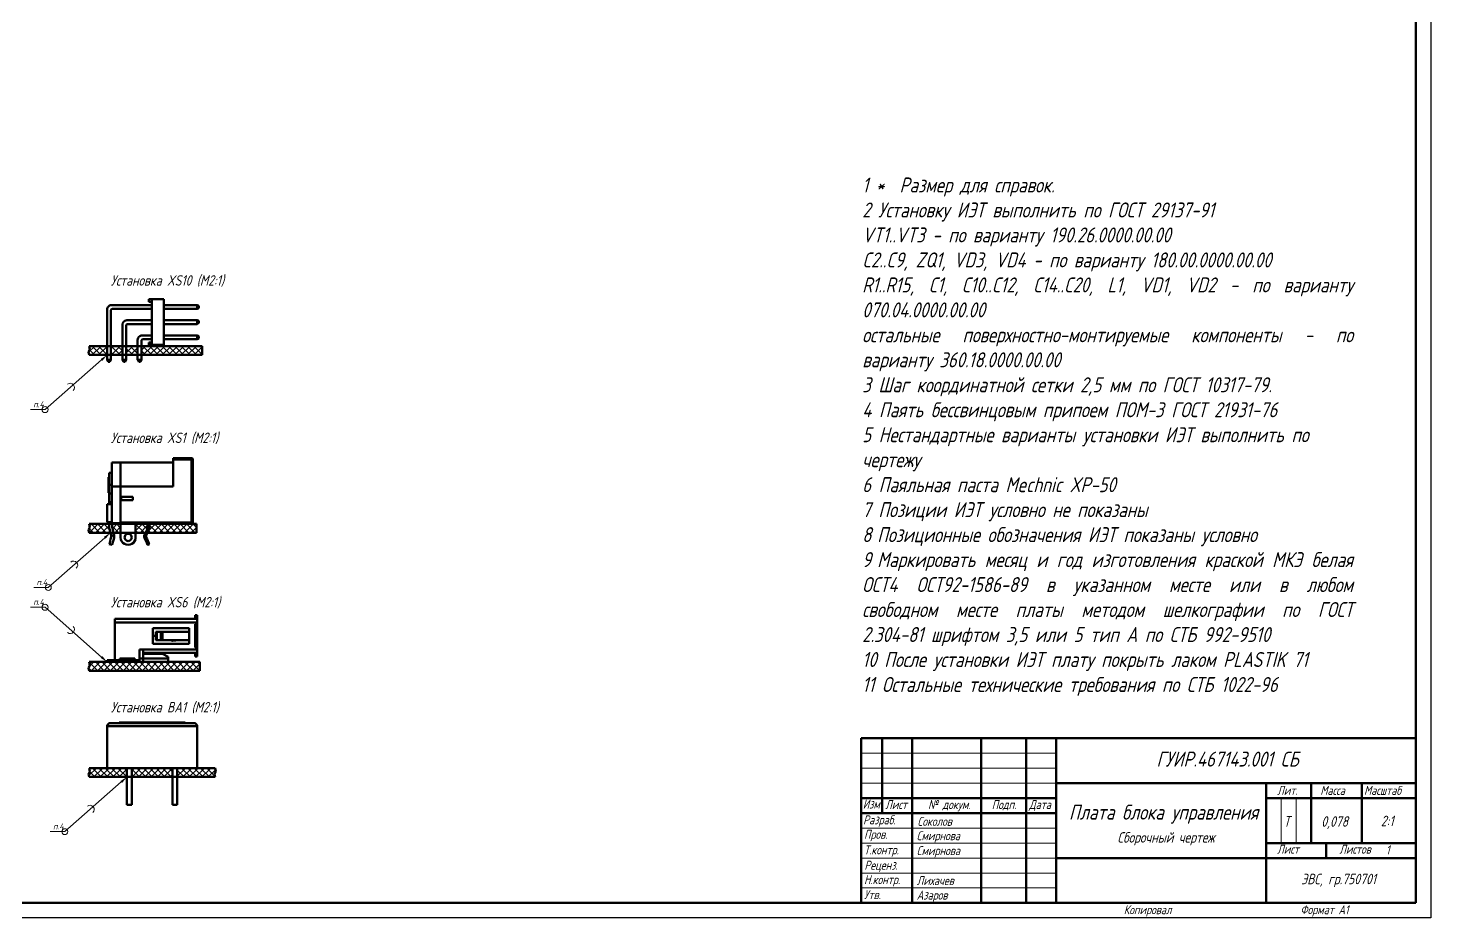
# Paper-space layout 'Layout1' of a CAD drawing. Extents: x -70 to 840, y -1 to 593.
# Drawn here: x 372.3 to 840.2, y -0.8 to 296.2 of the extents above; entities that cross this region are included whole.
import ezdxf

# ---------------------------------------------------------------- set-up
doc = ezdxf.new("R2010")
doc.units = 0
doc.header["$MEASUREMENT"] = 0
doc.layers.get('0').update_dxf_attribs({"linetype": 'CONTINUOUS', "lineweight": 15})
doc.layers.add('KONTUR', color=7, linetype='CONTINUOUS')
for name, color, linetype, lineweight in [('Основная', 7, 'CONTINUOUS', 50), ('текст', 7, 'CONTINUOUS', 30), ('тонкая', 7, 'CONTINUOUS', 20)]:
    doc.layers.add(name, color=color, linetype=linetype, lineweight=lineweight)
doc.styles.add('GOST type A0', font='', dxfattribs={"oblique": 15, "height": 3.5})
doc.styles.get('GOST type A0').set_extended_font_data('GOST type A')
pattern_1 = [(45, (-297.085, -97.4505), (-1.0606602, 1.0606602), []), (135, (-297.085, -97.4505), (-1.0606602, -1.0606602), [])]

psp = doc.layouts.get("Layout1")

# ---------------------------------------------------------------- hatches: boundary and pattern name
h = psp.add_hatch()
h.set_pattern_fill('ANSI37', color=256, scale=12)
h.set_pattern_definition([(45, (-299.585, -71.3088), (-1.0606602, 1.0606602), []), (135, (-299.585, -71.3088), (-1.0606602, -1.0606602), [])])
h.paths.add_polyline_path([(392.668, 190.059), (392.868, 188.899), (392.468, 188.099), (392.668, 187.099), (398.668, 187.099), (398.668, 190.059)])
h.paths.add_polyline_path([(403.748, 187.099), (403.748, 190.059), (399.938, 190.059), (399.938, 187.099)])
h.paths.add_polyline_path([(408.828, 187.099), (408.828, 190.059), (405.018, 190.059), (405.018, 187.099)])
h.paths.add_polyline_path([(430.399, 187.099), (430.399, 190.059), (410.098, 190.059), (410.098, 187.099)])
h = psp.add_hatch()
h.set_pattern_fill('ANSI37', color=256, scale=12)
h.set_pattern_definition(pattern_1)
h.paths.add_polyline_path([(392.668, 130.709), (392.868, 129.549), (392.468, 128.749), (392.668, 127.749), (399.753, 127.749), (399.43, 128.957, -0.0919094), (399.368, 129.423), (399.368, 130.709)])
h = psp.add_hatch()
h.set_pattern_fill('ANSI37', color=256, scale=12)
h.set_pattern_definition(pattern_1)
h.paths.add_polyline_path([(403.168, 130.709), (400.368, 130.709), (400.368, 129.423), (400.372, 129.353), (400.38, 129.285), (400.396, 129.215), (400.788, 127.749), (403.168, 127.749)])
h.paths.add_polyline_path([(411.471, 127.749), (412.094, 129.085), (412.134, 129.193), (412.16, 129.307), (412.168, 129.423), (412.168, 130.709), (408.168, 130.709), (408.168, 127.749)])
h = psp.add_hatch()
h.set_pattern_fill('ANSI37', color=256, scale=12)
h.set_pattern_definition(pattern_1)
h.paths.add_polyline_path([(428.413, 127.749), (428.413, 130.709), (412.768, 130.709), (412.768, 129.423), (412.754, 129.221), (412.71, 129.021), (412.636, 128.831), (412.131, 127.749)])
h = psp.add_hatch()
h.set_pattern_fill('ANSI37', color=256, scale=12)
h.set_pattern_definition([(45, (-297.085, -114.4791), (-1.0606602, 1.0606602), []), (135, (-297.085, -114.4791), (-1.0606602, -1.0606602), [])])
h.paths.add_polyline_path([(392.668, 84.64), (392.868, 83.48), (392.468, 82.68), (392.668, 81.68), (429.568, 81.68), (429.568, 84.64)])
h = psp.add_hatch()
h.set_pattern_fill('ANSI37', color=256, scale=12)
h.set_pattern_definition([(45, (-193.1948, -106.2985), (-1.06066, 1.06066), []), (135, (-193.1948, -106.2985), (-1.06066, -1.06066), [])])
h.paths.add_polyline_path([(420.468, 46.25), (420.468, 49.21), (406.868, 49.21), (406.868, 46.25)])
h.paths.add_polyline_path([(422.068, 49.21), (422.068, 46.25), (434.668, 46.25), (434.468, 47.25), (434.868, 48.05), (434.668, 49.21)])
h.paths.add_polyline_path([(392.668, 49.21), (392.868, 48.05), (392.468, 47.25), (392.668, 46.25), (405.268, 46.25), (405.268, 49.21)])

# ---------------------------------------------------------------- linework, layer by layer
for p, q in [((377.944, 168.854), (396.791, 185.447)), ((377.944, 168.854), (373.104, 168.854)), ((379.029, 109.505), (397.876, 126.097)), ((379.029, 109.505), (374.189, 109.505)), ((377.944, 102.885), (373.104, 102.885)), ((377.944, 102.885), (396.791, 86.292)), ((715.206, 54.206), (650.206, 54.206)), ((715.206, 49.206), (650.206, 49.206)), ((384.544, 28.006), (403.391, 44.598)), ((715.206, 44.206), (650.206, 44.206)), ((384.544, 28.006), (379.704, 28.006)), ((785.206, 4.206), (785.206, 4.206)), ((785.206, 4.206), (785.206, 4.206))]:
    psp.add_line(p, q)
at = {"lineweight": 50}
for p, q in [((715.206, 39.206), (650.206, 39.206)), ((715.206, 34.206), (650.206, 34.206))]:
    psp.add_line(p, q, dxfattribs=at)
for centre in [(377.944, 168.854), (379.029, 109.505), (377.944, 102.885), (384.544, 28.006)]:
    psp.add_circle(centre, 1)
for centre, start, end in [((386.379, 176.28), 311.36007, 131.36007), ((387.464, 116.931), 311.36007, 131.36007), ((386.379, 95.459), 228.63993, 48.63993), ((392.979, 35.432), 311.36007, 131.36007)]:
    psp.add_arc(centre, 1.371, start, end)
for points in [[(397.066, 185.134), (396.516, 185.76), (398.668, 187.099)], [(398.151, 125.784), (397.601, 126.41), (399.753, 127.749)], [(397.066, 86.605), (396.516, 85.98), (398.668, 84.64)], [(403.666, 44.286), (403.116, 44.911), (405.268, 46.25)]]:
    psp.add_solid(points)
at = {"layer": 'KONTUR'}
for p, q in [((840.206, 593.206), (840.206, -0.794)), ((840.206, -0.794), (-0.794, -0.794))]:
    psp.add_line(p, q, dxfattribs=at)
at = {"layer": 'Основная'}
for p, q in [((835.206, 4.206), (835.206, 588.206)), ((398.668, 202.25), (398.719, 202.644)), ((398.668, 190.059), (398.668, 202.25)), ((398.719, 202.644), (398.872, 203.012)), ((398.872, 203.012), (399.114, 203.327)), ((399.114, 203.327), (399.43, 203.57)), ((399.43, 203.57), (399.797, 203.722)), ((399.797, 203.722), (400.192, 203.774)), ((399.938, 201.996), (399.955, 202.127)), ((399.938, 201.996), (399.938, 190.059)), ((399.955, 202.127), (400.006, 202.25)), ((400.006, 202.25), (400.086, 202.355)), ((400.086, 202.355), (400.192, 202.436)), ((400.192, 203.774), (413.527, 203.774)), ((400.192, 202.436), (400.314, 202.487)), ((400.314, 202.487), (400.446, 202.504)), ((413.527, 202.504), (400.446, 202.504)), ((413.527, 205.679), (412.511, 205.679)), ((412.511, 204.815), (412.511, 205.679)), ((412.511, 204.815), (413.527, 204.815)), ((417.591, 205.679), (413.527, 205.679)), ((413.527, 190.439), (413.527, 205.679)), ((417.591, 205.679), (417.591, 190.439)), ((417.591, 203.774), (428.665, 203.774)), ((428.665, 202.504), (417.591, 202.504)), ((429.275, 203.422), (428.665, 203.774)), ((428.665, 203.774), (428.665, 202.504)), ((428.665, 202.504), (429.275, 202.856)), ((429.275, 202.856), (429.275, 203.422)), ((403.748, 197.17), (403.799, 197.564)), ((403.748, 190.059), (403.748, 197.17)), ((403.799, 197.564), (403.952, 197.932)), ((403.952, 197.932), (404.194, 198.247)), ((404.194, 198.247), (404.51, 198.49)), ((404.51, 198.49), (404.877, 198.642)), ((404.877, 198.642), (405.272, 198.694)), ((405.018, 196.916), (405.035, 197.047)), ((405.018, 196.916), (405.018, 190.059)), ((405.035, 197.047), (405.086, 197.17)), ((405.086, 197.17), (405.166, 197.275)), ((405.166, 197.275), (405.272, 197.356)), ((405.272, 198.694), (413.527, 198.694)), ((405.272, 197.356), (405.394, 197.407)), ((405.394, 197.407), (405.526, 197.424)), ((413.527, 197.424), (405.526, 197.424)), ((417.591, 198.694), (428.665, 198.694)), ((428.665, 197.424), (417.591, 197.424)), ((429.275, 198.342), (428.665, 198.694)), ((428.665, 197.424), (428.665, 198.694)), ((428.665, 197.424), (429.275, 197.776)), ((429.275, 197.776), (429.275, 198.342)), ((408.828, 192.09), (408.879, 192.484)), ((408.828, 190.059), (408.828, 192.09)), ((408.879, 192.484), (409.032, 192.852)), ((409.032, 192.852), (409.274, 193.167)), ((409.274, 193.167), (409.59, 193.41)), ((409.59, 193.41), (409.957, 193.562)), ((409.957, 193.562), (410.352, 193.614)), ((410.098, 191.836), (410.115, 191.967)), ((410.115, 191.967), (410.166, 192.09)), ((410.166, 192.09), (410.246, 192.195)), ((410.246, 192.195), (410.352, 192.276)), ((410.352, 193.614), (413.527, 193.614)), ((410.352, 192.276), (410.474, 192.327)), ((410.474, 192.327), (410.606, 192.344)), ((413.527, 192.344), (410.606, 192.344)), ((417.591, 193.614), (428.665, 193.614)), ((428.665, 192.344), (417.591, 192.344)), ((429.275, 193.262), (428.665, 193.614)), ((428.665, 192.344), (428.665, 193.614)), ((428.665, 192.344), (429.275, 192.696)), ((429.275, 192.696), (429.275, 193.262)), ((392.468, 188.099), (392.868, 188.899)), ((392.668, 187.099), (392.468, 188.099)), ((392.668, 190.059), (430.399, 190.059)), ((392.868, 188.899), (392.668, 190.059)), ((398.668, 185.46), (398.668, 190.059)), ((399.938, 190.059), (399.938, 185.46)), ((403.748, 185.46), (403.748, 190.059)), ((405.018, 190.059), (405.018, 185.46)), ((408.828, 185.46), (408.828, 190.059)), ((410.098, 191.836), (410.098, 190.059)), ((410.098, 190.059), (410.098, 185.46)), ((412.511, 190.439), (412.511, 191.302)), ((413.527, 191.302), (412.511, 191.302)), ((412.511, 190.439), (413.527, 190.439)), ((413.527, 190.439), (413.527, 190.059)), ((417.591, 190.439), (413.527, 190.439)), ((417.591, 190.439), (417.591, 190.059)), ((430.399, 187.099), (430.399, 190.059)), ((392.668, 187.099), (430.399, 187.099)), ((398.682, 185.435), (398.668, 185.46)), ((398.682, 185.435), (399.019, 184.851)), ((399.923, 185.435), (398.682, 185.435)), ((399.019, 184.851), (399.586, 184.851)), ((399.586, 184.851), (399.923, 185.435)), ((399.938, 185.46), (399.923, 185.435)), ((403.762, 185.435), (403.748, 185.46)), ((403.762, 185.435), (404.099, 184.851)), ((405.003, 185.435), (403.762, 185.435)), ((404.099, 184.851), (404.666, 184.851)), ((404.666, 184.851), (405.003, 185.435)), ((405.018, 185.46), (405.003, 185.435)), ((408.842, 185.435), (408.828, 185.46)), ((408.842, 185.435), (409.179, 184.851)), ((410.083, 185.435), (408.842, 185.435)), ((409.179, 184.851), (409.746, 184.851)), ((409.746, 184.851), (410.083, 185.435)), ((410.098, 185.46), (410.083, 185.435)), ((400.268, 150.956), (400.268, 151.229)), ((403.168, 151.229), (400.268, 151.229)), ((400.268, 150.157), (400.268, 150.956)), ((400.268, 148.886), (400.268, 150.157)), ((403.168, 151.229), (403.168, 150.956)), ((403.168, 150.956), (403.168, 151.229)), ((420.668, 151.229), (403.168, 151.229)), ((403.168, 150.956), (403.168, 150.157)), ((403.168, 150.157), (403.168, 150.956)), ((403.168, 150.157), (403.168, 148.886)), ((403.168, 148.886), (403.168, 150.157)), ((420.668, 152.692), (420.668, 152.709)), ((420.668, 152.709), (426.768, 152.709)), ((420.668, 152.642), (420.668, 152.692)), ((420.668, 152.563), (420.668, 152.642)), ((420.668, 152.459), (420.668, 152.563)), ((420.668, 152.338), (420.668, 152.459)), ((420.668, 152.209), (420.668, 152.338)), ((420.668, 152.209), (420.668, 143.229)), ((426.768, 152.209), (420.668, 152.209)), ((426.768, 152.709), (426.768, 152.692)), ((426.897, 152.692), (426.768, 152.709)), ((426.768, 152.692), (426.768, 152.642)), ((426.768, 152.642), (426.768, 152.563)), ((426.768, 152.563), (426.768, 152.459)), ((426.768, 152.459), (426.768, 152.338)), ((426.768, 152.338), (426.768, 152.209)), ((426.897, 152.209), (426.768, 152.209)), ((426.768, 131.209), (426.768, 152.209)), ((427.018, 152.642), (426.897, 152.692)), ((427.018, 152.209), (426.897, 152.209)), ((427.121, 152.563), (427.018, 152.642)), ((427.121, 152.209), (427.018, 152.209)), ((427.201, 152.459), (427.121, 152.563)), ((427.201, 152.209), (427.121, 152.209)), ((427.25, 152.338), (427.201, 152.459)), ((427.25, 152.209), (427.201, 152.209)), ((427.268, 152.209), (427.25, 152.338)), ((427.268, 152.209), (427.25, 152.209)), ((427.268, 152.209), (427.268, 131.209)), ((399.068, 146.22), (399.068, 146.309)), ((399.068, 146.309), (399.368, 146.309)), ((399.068, 145.961), (399.068, 146.22)), ((399.068, 145.548), (399.068, 145.961)), ((399.068, 145.009), (399.068, 145.548)), ((399.368, 147.669), (399.368, 147.809)), ((400.268, 147.809), (399.368, 147.809)), ((399.368, 147.26), (399.368, 147.669)), ((399.368, 146.608), (399.368, 147.26)), ((399.368, 145.759), (399.368, 146.608)), ((399.368, 144.77), (399.368, 145.759)), ((400.268, 147.229), (400.268, 148.886)), ((400.268, 145.3), (400.268, 147.229)), ((400.268, 143.229), (400.268, 145.3)), ((403.168, 148.886), (403.168, 147.229)), ((403.168, 147.229), (403.168, 148.886)), ((403.168, 147.229), (403.168, 145.3)), ((403.168, 145.3), (403.168, 147.229)), ((403.168, 145.3), (403.168, 143.229)), ((403.168, 143.229), (403.168, 145.3)), ((399.068, 144.382), (399.068, 145.009)), ((399.068, 143.709), (399.068, 144.382)), ((399.068, 143.036), (399.068, 143.709)), ((399.068, 143.709), (399.368, 143.709)), ((399.068, 142.409), (399.068, 143.036)), ((399.068, 141.871), (399.068, 142.409)), ((399.068, 141.457), (399.068, 141.871)), ((399.068, 141.198), (399.068, 141.457)), ((399.068, 141.109), (399.068, 141.198)), ((399.068, 141.109), (399.368, 141.109)), ((399.368, 143.709), (399.368, 144.77)), ((399.368, 142.695), (399.368, 143.709)), ((400.268, 143.709), (399.368, 143.709)), ((399.368, 141.744), (399.368, 142.695)), ((399.368, 140.914), (399.368, 141.744)), ((399.368, 140.914), (399.368, 138.002)), ((400.268, 140.914), (399.368, 140.914)), ((400.268, 143.229), (400.268, 131.009)), ((403.168, 143.229), (400.268, 143.229)), ((420.668, 143.229), (403.168, 143.229)), ((403.168, 139.709), (403.168, 143.229)), ((398.668, 131.309), (398.668, 137.309)), ((398.668, 137.309), (400.268, 137.309)), ((399.368, 137.875), (399.368, 138.002)), ((400.268, 138.002), (399.368, 138.002)), ((399.368, 137.709), (399.368, 137.875)), ((399.368, 137.875), (399.368, 137.709)), ((399.368, 137.516), (399.368, 137.709)), ((399.368, 137.309), (399.368, 137.516)), ((403.168, 139.709), (403.168, 131.08)), ((407.268, 139.709), (403.168, 139.709)), ((403.168, 139.709), (403.168, 138.609)), ((407.268, 138.609), (403.168, 138.609)), ((403.168, 131.209), (403.168, 138.609)), ((403.368, 139.709), (403.368, 138.609)), ((407.268, 138.609), (407.268, 139.709)), ((398.668, 131.309), (400.268, 131.309)), ((399.368, 131.309), (399.368, 130.709)), ((399.368, 131.309), (399.368, 129.423)), ((399.368, 131.309), (399.368, 129.423)), ((403.168, 131.08), (403.168, 131.209)), ((403.168, 131.209), (426.768, 131.209)), ((403.168, 130.959), (403.168, 131.08)), ((426.897, 131.209), (426.768, 131.209)), ((426.768, 131.209), (426.768, 131.08)), ((426.768, 131.08), (426.768, 130.959)), ((427.018, 131.209), (426.897, 131.209)), ((427.121, 131.209), (427.018, 131.209)), ((427.201, 131.209), (427.121, 131.209)), ((427.25, 131.209), (427.201, 131.209)), ((427.25, 131.08), (427.201, 130.959)), ((427.268, 131.209), (427.25, 131.08)), ((427.268, 131.209), (427.25, 131.209)), ((392.468, 128.749), (392.868, 129.549)), ((392.668, 127.749), (392.468, 128.749)), ((392.668, 130.709), (428.413, 130.709)), ((392.868, 129.549), (392.668, 130.709)), ((392.668, 127.749), (428.413, 127.749)), ((399.368, 129.423), (399.374, 129.267)), ((399.368, 129.423), (399.374, 129.267)), ((399.374, 129.267), (399.396, 129.111)), ((399.374, 129.267), (399.396, 129.111)), ((399.396, 129.111), (399.43, 128.957)), ((399.396, 129.111), (399.43, 128.957)), ((399.413, 129.034), (399.976, 126.915)), ((399.43, 128.957), (399.976, 126.915)), ((399.753, 127.749), (399.976, 126.915)), ((400.02, 126.752), (399.976, 126.915)), ((399.976, 126.915), (401.045, 126.629)), ((400.047, 126.545), (400.02, 126.752)), ((400.02, 126.338), (400.047, 126.545)), ((403.168, 131.009), (400.268, 131.009)), ((400.368, 131.009), (400.368, 130.709)), ((400.368, 129.423), (400.368, 131.009)), ((400.368, 131.009), (400.368, 129.423)), ((400.372, 129.353), (400.368, 129.423)), ((400.368, 129.423), (400.372, 129.353)), ((400.38, 129.285), (400.372, 129.353)), ((400.372, 129.353), (400.38, 129.285)), ((400.396, 129.215), (400.38, 129.285)), ((400.38, 129.285), (400.396, 129.215)), ((400.986, 127.011), (400.396, 129.215)), ((400.396, 129.215), (400.986, 127.011)), ((400.986, 127.011), (400.788, 127.749)), ((401.015, 126.885), (400.986, 127.011)), ((401.047, 126.545), (400.986, 126.079)), ((401.034, 126.758), (401.015, 126.885)), ((401.045, 126.629), (401.034, 126.758)), ((401.045, 126.629), (401.047, 126.545)), ((403.168, 131.009), (403.168, 130.726)), ((403.168, 130.709), (403.168, 131.009)), ((403.168, 130.856), (403.168, 130.959)), ((403.168, 130.776), (403.168, 130.856)), ((403.168, 130.726), (403.168, 130.776)), ((403.168, 130.709), (403.168, 130.726)), ((403.168, 126.209), (403.168, 130.709)), ((404.468, 126.209), (404.508, 126.52)), ((404.508, 126.52), (404.628, 126.809)), ((404.628, 126.809), (404.819, 127.058)), ((404.819, 127.058), (405.068, 127.248)), ((405.068, 127.248), (405.357, 127.368)), ((405.357, 127.368), (405.668, 127.409)), ((405.668, 127.409), (405.978, 127.368)), ((405.978, 127.368), (406.268, 127.248)), ((406.268, 127.248), (406.516, 127.058)), ((406.516, 127.058), (406.707, 126.809)), ((406.707, 126.809), (406.827, 126.52)), ((406.827, 126.52), (406.868, 126.209)), ((408.168, 126.209), (408.168, 130.709)), ((411.054, 126.732), (411.045, 126.348)), ((411.045, 126.348), (411.14, 125.975)), ((411.167, 127.099), (411.054, 126.732)), ((411.47, 127.749), (411.167, 127.099)), ((412.094, 129.085), (411.168, 127.099)), ((411.168, 127.099), (412.094, 129.085)), ((411.639, 126.435), (411.647, 126.645)), ((411.685, 126.23), (411.639, 126.435)), ((411.647, 126.645), (411.71, 126.846)), ((411.71, 126.845), (412.636, 128.831)), ((411.71, 126.845), (412.636, 128.831)), ((411.71, 126.846), (412.132, 127.749)), ((412.134, 129.193), (412.094, 129.085)), ((412.094, 129.085), (412.134, 129.193)), ((412.16, 129.307), (412.134, 129.193)), ((412.134, 129.193), (412.16, 129.307)), ((412.168, 129.423), (412.16, 129.307)), ((412.16, 129.307), (412.168, 129.423)), ((412.168, 130.709), (412.168, 129.423)), ((412.168, 129.423), (412.168, 130.709)), ((412.636, 128.831), (412.71, 129.021)), ((412.636, 128.831), (412.71, 129.021)), ((412.71, 129.021), (412.754, 129.221)), ((412.71, 129.021), (412.754, 129.221)), ((412.754, 129.221), (412.768, 129.423)), ((412.754, 129.221), (412.756, 129.25)), ((412.768, 129.423), (412.768, 130.709)), ((412.768, 129.596), (412.768, 130.709)), ((426.768, 130.959), (426.768, 130.856)), ((426.768, 130.856), (426.768, 130.776)), ((426.768, 130.776), (426.768, 130.726)), ((426.768, 130.726), (426.768, 130.709)), ((426.768, 130.709), (426.897, 130.726)), ((427.018, 130.776), (426.897, 130.726)), ((427.121, 130.856), (427.018, 130.776)), ((427.201, 130.959), (427.121, 130.856)), ((428.413, 127.749), (428.413, 130.709)), ((399.385, 123.968), (399.414, 124.079)), ((399.385, 123.968), (400.35, 123.709)), ((399.414, 124.079), (399.501, 124.403)), ((399.501, 124.403), (399.639, 124.916)), ((399.639, 124.916), (399.816, 125.578)), ((399.816, 125.578), (400.02, 126.338)), ((400.38, 123.82), (400.35, 123.709)), ((400.467, 124.144), (400.38, 123.82)), ((400.604, 124.657), (400.467, 124.144)), ((400.782, 125.319), (400.604, 124.657)), ((400.986, 126.079), (400.782, 125.319)), ((403.253, 125.562), (403.168, 126.209)), ((403.502, 124.959), (403.253, 125.562)), ((403.9, 124.441), (403.502, 124.959)), ((404.418, 124.044), (403.9, 124.441)), ((405.02, 123.794), (404.418, 124.044)), ((404.508, 125.899), (404.468, 126.209)), ((404.628, 125.609), (404.508, 125.899)), ((404.819, 125.361), (404.628, 125.609)), ((405.068, 125.17), (404.819, 125.361)), ((405.668, 123.709), (405.02, 123.794)), ((405.357, 125.05), (405.068, 125.17)), ((405.668, 125.009), (405.357, 125.05)), ((405.978, 125.05), (405.668, 125.009)), ((406.315, 123.794), (405.668, 123.709)), ((406.268, 125.17), (405.978, 125.05)), ((406.516, 125.361), (406.268, 125.17)), ((406.918, 124.044), (406.315, 123.794)), ((406.707, 125.609), (406.516, 125.361)), ((406.827, 125.899), (406.707, 125.609)), ((406.868, 126.209), (406.827, 125.899)), ((407.435, 124.441), (406.918, 124.044)), ((407.833, 124.959), (407.435, 124.441)), ((408.082, 125.562), (407.833, 124.959)), ((408.168, 126.209), (408.082, 125.562)), ((411.14, 125.975), (411.685, 126.23)), ((411.167, 125.916), (411.14, 125.975)), ((411.435, 125.341), (411.167, 125.916)), ((411.683, 124.808), (411.435, 125.341)), ((411.896, 124.352), (411.683, 124.808)), ((411.685, 126.23), (411.71, 126.169)), ((411.71, 126.169), (411.978, 125.595)), ((412.059, 124.003), (411.896, 124.352)), ((411.978, 125.595), (412.227, 125.062)), ((412.161, 123.784), (412.059, 124.003)), ((412.196, 123.709), (412.161, 123.784)), ((412.196, 123.709), (412.739, 123.963)), ((412.227, 125.062), (412.44, 124.606)), ((412.44, 124.606), (412.602, 124.256)), ((412.602, 124.256), (412.705, 124.037)), ((412.705, 124.037), (412.739, 123.963)), ((428.668, 99.04), (401.268, 99.04)), ((401.268, 99.04), (401.268, 99)), ((401.268, 99), (401.268, 98.88)), ((401.268, 98.88), (401.268, 98.689)), ((401.268, 98.689), (401.268, 98.44)), ((401.268, 98.44), (401.268, 98.151)), ((428.068, 100.24), (428.068, 99.04)), ((428.068, 100.24), (428.668, 100.24)), ((428.668, 100.24), (428.668, 99.04)), ((428.668, 99.04), (428.668, 99)), ((428.668, 99), (428.668, 98.88)), ((428.668, 98.88), (428.668, 98.689)), ((428.668, 98.689), (428.668, 98.44)), ((428.668, 98.44), (428.668, 98.151)), ((401.268, 98.151), (401.268, 97.84)), ((401.268, 97.84), (401.268, 98.151)), ((401.268, 97.84), (401.268, 85.24)), ((428.668, 97.84), (401.268, 97.84)), ((413.868, 95.94), (413.868, 90.74)), ((413.868, 95.94), (426.068, 95.94)), ((414.94, 94.74), (414.94, 91.94)), ((414.94, 94.74), (415.268, 94.74)), ((415.268, 94.74), (415.268, 91.94)), ((415.268, 94.74), (416.574, 94.74)), ((416.767, 94.74), (416.574, 94.74)), ((416.574, 94.74), (416.574, 91.94)), ((416.972, 94.74), (416.767, 94.74)), ((417.178, 94.74), (416.972, 94.74)), ((417.178, 94.74), (417.178, 91.94)), ((417.178, 94.74), (426.068, 94.74)), ((426.068, 95.94), (426.068, 94.74)), ((426.068, 94.74), (426.068, 91.94)), ((428.068, 97.24), (428.068, 89.44)), ((428.068, 97.24), (428.668, 97.24)), ((428.668, 98.151), (428.668, 97.84)), ((428.668, 97.84), (428.668, 97.24)), ((428.668, 97.24), (428.668, 89.44)), ((428.668, 88.84), (428.668, 97.24)), ((413.868, 93.32), (414.94, 93.32)), ((413.868, 90.74), (426.068, 90.74)), ((414.94, 91.94), (415.268, 91.94)), ((415.268, 91.94), (416.574, 91.94)), ((416.767, 91.94), (416.574, 91.94)), ((416.574, 91.94), (416.767, 91.94)), ((416.972, 91.94), (416.767, 91.94)), ((417.178, 91.94), (416.972, 91.94)), ((416.972, 91.94), (417.178, 91.94)), ((417.178, 91.94), (426.068, 91.94)), ((419.645, 91.89), (419.503, 91.94)), ((420.529, 91.722), (419.645, 91.89)), ((421.422, 91.833), (420.529, 91.722)), ((421.653, 91.94), (421.422, 91.833)), ((426.068, 91.94), (426.068, 90.74)), ((428.068, 89.44), (428.668, 89.44)), ((428.668, 89.44), (428.668, 88.84)), ((392.668, 84.64), (429.568, 84.64)), ((392.868, 83.48), (392.668, 84.64)), ((398.668, 85.24), (401.268, 85.24)), ((398.668, 84.64), (398.668, 85.24)), ((401.268, 85.24), (401.268, 84.64)), ((409.468, 85.24), (401.268, 85.24)), ((402.868, 85.84), (402.868, 85.24)), ((402.868, 85.84), (407.868, 85.84)), ((407.868, 85.84), (402.868, 85.84)), ((407.868, 85.24), (407.868, 85.84)), ((409.468, 88.84), (410.668, 88.84)), ((409.468, 88.84), (409.468, 85.24)), ((410.668, 85.84), (409.468, 85.84)), ((409.468, 85.24), (409.468, 84.64)), ((410.668, 88.53), (410.668, 88.84)), ((410.668, 88.84), (410.668, 85.84)), ((410.668, 88.84), (428.668, 88.84)), ((410.668, 88.24), (410.668, 88.53)), ((410.668, 87.992), (410.668, 88.24)), ((410.668, 87.801), (410.668, 87.992)), ((410.668, 87.681), (410.668, 87.801)), ((410.668, 87.68), (410.668, 87.681)), ((410.668, 87.64), (428.668, 87.64)), ((410.668, 87.34), (417.068, 87.34)), ((410.668, 85.84), (410.668, 84.64)), ((419.068, 85.84), (410.668, 85.84)), ((417.068, 87.34), (419.068, 86.34)), ((419.068, 86.34), (419.068, 85.84)), ((419.068, 85.84), (419.068, 84.64)), ((424.128, 87.6), (424.099, 87.64)), ((424.183, 87.64), (424.128, 87.6)), ((428.068, 87.64), (428.068, 86.44)), ((428.068, 86.44), (428.668, 86.44)), ((428.668, 88.84), (428.668, 88.53)), ((428.668, 88.53), (428.668, 88.24)), ((428.668, 88.24), (428.668, 87.992)), ((428.668, 87.992), (428.668, 87.801)), ((428.668, 87.801), (428.668, 87.681)), ((428.668, 87.681), (428.668, 87.64)), ((428.668, 87.64), (428.668, 86.44)), ((429.568, 81.68), (429.568, 84.64)), ((392.468, 82.68), (392.868, 83.48)), ((392.668, 81.68), (392.468, 82.68)), ((392.668, 81.68), (429.568, 81.68)), ((398.668, 63.21), (398.702, 63.469)), ((398.668, 63.21), (398.668, 49.21)), ((399.179, 63.21), (398.668, 63.21)), ((398.702, 63.469), (398.802, 63.71)), ((398.802, 63.71), (398.96, 63.917)), ((398.96, 63.917), (399.168, 64.076)), ((399.168, 64.076), (399.409, 64.176)), ((400.677, 63.21), (399.179, 63.21)), ((399.409, 64.176), (399.668, 64.21)), ((399.668, 64.21), (400.145, 64.21)), ((400.145, 64.21), (401.543, 64.21)), ((403.061, 63.21), (400.677, 63.21)), ((401.543, 64.21), (403.768, 64.21)), ((402.668, 64.41), (402.668, 64.21)), ((402.668, 64.41), (403.266, 64.41)), ((406.168, 63.21), (403.061, 63.21)), ((403.266, 64.41), (404.995, 64.41)), ((403.768, 64.21), (406.668, 64.21)), ((404.995, 64.41), (407.668, 64.41)), ((409.785, 63.21), (406.168, 63.21)), ((406.668, 64.21), (409.425, 64.21)), ((407.668, 64.41), (407.872, 64.41)), ((407.668, 64.41), (407.668, 64.21)), ((407.872, 64.41), (408.471, 64.41)), ((407.907, 64.21), (408.471, 64.21)), ((408.471, 64.41), (409.425, 64.41)), ((408.471, 64.21), (409.425, 64.21)), ((409.425, 64.41), (410.668, 64.41)), ((409.425, 64.21), (410.668, 64.21)), ((413.668, 63.21), (409.785, 63.21)), ((410.668, 64.41), (412.115, 64.41)), ((410.668, 64.21), (412.115, 64.21)), ((410.668, 64.21), (412.115, 64.21)), ((412.115, 64.41), (413.668, 64.41)), ((412.115, 64.21), (413.668, 64.21)), ((413.668, 64.41), (415.22, 64.41)), ((413.668, 64.21), (415.22, 64.21)), ((417.55, 63.21), (413.668, 63.21)), ((415.22, 64.41), (416.668, 64.41)), ((415.22, 64.21), (416.668, 64.21)), ((415.22, 64.21), (416.668, 64.21)), ((416.668, 64.41), (417.91, 64.41)), ((416.668, 64.21), (417.91, 64.21)), ((421.168, 63.21), (417.55, 63.21)), ((417.91, 64.41), (418.864, 64.41)), ((417.91, 64.21), (420.668, 64.21)), ((417.91, 64.21), (418.864, 64.21)), ((418.864, 64.41), (419.463, 64.41)), ((418.864, 64.21), (419.428, 64.21)), ((419.463, 64.41), (419.668, 64.41)), ((419.668, 64.41), (419.668, 64.21)), ((419.668, 64.41), (422.34, 64.41)), ((420.668, 64.21), (423.567, 64.21)), ((424.274, 63.21), (421.168, 63.21)), ((422.34, 64.41), (424.069, 64.41)), ((423.567, 64.21), (425.792, 64.21)), ((424.069, 64.41), (424.668, 64.41)), ((426.658, 63.21), (424.274, 63.21)), ((424.668, 64.41), (424.668, 64.21)), ((425.792, 64.21), (427.19, 64.21)), ((428.156, 63.21), (426.658, 63.21)), ((427.926, 64.176), (427.19, 64.21)), ((428.168, 64.076), (427.926, 64.176)), ((428.668, 63.21), (428.156, 63.21)), ((428.375, 63.917), (428.168, 64.076)), ((428.534, 63.71), (428.375, 63.917)), ((428.633, 63.469), (428.534, 63.71)), ((428.668, 63.21), (428.633, 63.469)), ((428.668, 63.21), (428.668, 49.21)), ((650.206, 59.206), (650.206, 4.206)), ((835.206, 59.206), (650.206, 59.206)), ((657.206, 34.206), (657.206, 59.206)), ((667.206, 59.206), (667.206, 4.206)), ((690.206, 4.206), (690.206, 59.206)), ((705.206, 59.206), (705.206, 4.206)), ((715.206, 59.206), (715.206, 4.206)), ((392.468, 47.25), (392.868, 48.05)), ((392.668, 46.25), (392.468, 47.25)), ((392.668, 49.21), (434.668, 49.21)), ((392.868, 48.05), (392.668, 49.21)), ((405.268, 37.01), (405.268, 49.21)), ((406.868, 37.01), (406.868, 49.21)), ((420.468, 37.01), (420.468, 49.21)), ((422.068, 37.01), (422.068, 49.21)), ((434.468, 47.25), (434.868, 48.05)), ((434.668, 46.25), (434.468, 47.25)), ((434.868, 48.05), (434.668, 49.21)), ((392.668, 46.25), (434.668, 46.25)), ((715.206, 44.206), (835.206, 44.206)), ((785.206, 44.206), (785.206, 4.206)), ((800.206, 44.206), (800.206, 24.206)), ((817.206, 44.206), (817.206, 24.206)), ((785.206, 39.206), (835.206, 39.206)), ((405.295, 37.01), (405.268, 37.01)), ((405.375, 37.01), (405.295, 37.01)), ((405.502, 37.01), (405.375, 37.01)), ((405.668, 37.01), (405.502, 37.01)), ((405.86, 37.01), (405.668, 37.01)), ((406.068, 37.01), (405.86, 37.01)), ((406.275, 37.01), (406.068, 37.01)), ((406.468, 37.01), (406.275, 37.01)), ((406.633, 37.01), (406.468, 37.01)), ((406.76, 37.01), (406.633, 37.01)), ((406.84, 37.01), (406.76, 37.01)), ((406.868, 37.01), (406.84, 37.01)), ((420.495, 37.01), (420.468, 37.01)), ((420.575, 37.01), (420.495, 37.01)), ((420.702, 37.01), (420.575, 37.01)), ((420.868, 37.01), (420.702, 37.01)), ((421.06, 37.01), (420.868, 37.01)), ((421.268, 37.01), (421.06, 37.01)), ((421.475, 37.01), (421.268, 37.01)), ((421.668, 37.01), (421.475, 37.01)), ((421.833, 37.01), (421.668, 37.01)), ((421.96, 37.01), (421.833, 37.01)), ((422.04, 37.01), (421.96, 37.01)), ((422.068, 37.01), (422.04, 37.01)), ((835.206, 24.206), (785.206, 24.206)), ((805.206, 24.206), (805.206, 19.206)), ((835.206, 19.206), (715.206, 19.206)), ((835.206, 4.206), (7.206, 4.206))]:
    psp.add_line(p, q, dxfattribs=at)
for centre, radius, start, end in [((400.655, 129.357), 1.29, 177.07599, 198.08108), ((407.768, 129.596), 5, 356.03513, 0)]:
    psp.add_arc(centre, radius, start, end, dxfattribs=at)
at = {"layer": 'тонкая'}
for p, q in [((790.194, 38.998), (790.194, 24.206)), ((795.272, 38.998), (795.272, 24.206)), ((650.206, 29.206), (715.206, 29.206)), ((715.206, 24.206), (650.206, 24.206)), ((715.206, 19.206), (650.206, 19.206))]:
    psp.add_line(p, q, dxfattribs=at)
for points in [[(650.206, 14.206), (715.206, 14.206)], [(650.206, 9.206), (715.206, 9.206)]]:
    psp.add_lwpolyline(points, dxfattribs=at)

# ---------------------------------------------------------------- texts
at = {"attachment_point": 1, "style": 'GOST type A0'}
for s, width, heights, insert, char_height in [('п.4', 7.67475, [3.099], (374.018, 171.634), 2), ('п.4', 7.67475, [3.099], (375.103, 112.284), 2), ('п.4', 7.67475, [3.099], (374.018, 105.665), 2), ('п.4', 7.67475, [3.099], (380.618, 30.786), 2), ('1', 3.97285, [0], (825.233, 23.455), 3)]:
    psp.add_mtext_dynamic_manual_height_columns(s, width=width, gutter_width=17.5, heights=heights, dxfattribs=dict(at, insert=insert, char_height=char_height))
at = {"layer": 'текст', "style": 'GOST type A0', "oblique": 15}
for s, p in [('Лит.', (788.924, 40.271)), ('Масса', (803.299, 40.271)), ('Масштаб', (817.891, 40.271)), ('Изм', (650.708, 35.703)), ('Лист', (658.183, 35.553)), ('№ докум. ', (672.467, 35.553)), ('Подп.', (693.72, 35.553)), ('Дата', (706.171, 35.553)), ('Разраб.', (650.824, 30.452)), ('Пров.', (651.125, 25.62)), ('Т.контр.', (651.125, 20.425)), ('Лист', (788.924, 20.658)), ('Листов', (809.649, 20.658)), ('Реценз.', (651.249, 15.306)), ('Н.контр.', (651.125, 10.503)), ('Утв.', (651.125, 5.483)), ('Копировал', (737.742, 0.456)), ('Формат А1', (796.67, 0.456))]:
    psp.add_text(s, height=3, dxfattribs=at).set_placement(p)
at = {"layer": 'тонкая', "style": 'GOST type A0', "oblique": 15}
for s, p in [('Установка XS10 (M2:1) ', (399.888, 210.232)), ('Установка XS1 (M2:1) ', (399.888, 157.71)), ('Установка XS6 (M2:1) ', (399.888, 102.853)), ('Установка BA1 (M2:1) ', (399.888, 67.802)), ('Т', (791.107, 29.676)), ('0,078', (803.624, 29.661)), ('2:1', (823.503, 29.837))]:
    psp.add_text(s, height=3.5, dxfattribs=at).set_placement(p)
at = {"layer": 'тонкая', "insert": (650.508, 246.325), "char_height": 5, "width": 163.20987, "attachment_point": 1, "style": 'GOST type A0'}
psp.add_mtext('\\pxqj,t1;1 *  Размер для справок.\\P2 Установку ИЭТ выполнить по ГОСТ 29137-91 \\PVT1..VT3 - по варианту 190.26.0000.00.00\\PC2..C9, ZQ1, VD3, VD4 - по варианту 180.00.0000.00.00\\PR1..R15, C1, C10..C12, C14..C20, L1, VD1, VD2 - по варианту 070.04.0000.00.00\\Pостальные поверхностно-монтируемые компоненты - по варианту 360.18.0000.00.00\\P\\pr1.09015,q*;3 Шаг координатной сетки 2,5 мм по ГОСТ 10317-79.\\P4 Паять бессвинцовым припоем ПОМ-3 ГОСТ 21931-76\\P5 Нестандартные варианты установки ИЭТ выполнить по чертежу\\P\\pi-4,l4,r0,t1,2;6 Паяльная паста Mechnic XP-50\\P\\pi0,l0,r1.09015,qj,t1;7 Позиции ИЭТ условно не показаны\\P\\pt1,2;8^IПозиционные обозначения ИЭТ показаны условно\\P\\pr0,t1;9^IМаркировать месяц и год изготовления краской МКЭ белая ОСТ4 ОСТ92-1586-89 в указанном месте или в любом свободном месте платы методом шелкографии по ГОСТ 2.304-81 шрифтом 3,5 или 5 тип А по СТБ 992-9510 \\P10 После установки ИЭТ плату покрыть лаком PLASTIK 71\\P\\pr1.09015;11 Остальные технические требования по СТБ 1022-96', dxfattribs=at)
at = {"layer": 'тонкая', "attachment_point": 1, "style": 'GOST type A0'}
for s, width, gutter_width, heights, insert, char_height in [('ГУИР.467143.001 СБ', 57.81319, 47.884, [3.089], (748.663, 54.721), 5), ('Соколов', 7.56222, 12.5, [0], (668.955, 32.945), 3), ('\\pxqc;Плата блока управления', 74.20466, 12.5, [2.362], (713.939, 37.013), 5), ('Смирнова', 7.56222, 12.5, [0], (668.668, 28.147), 3), ('Сборочный чертеж', 63.27934, 12.5, [0], (735.638, 27.838), 3.5), ('Смирнова', 7.56222, 12.5, [0], (668.697, 23.177), 3), ('Лихачев', 7.56222, 12.5, [0], (668.697, 13.177), 3), ('ЭВС, гр.750701', 28.58922, 12.5, [2.556], (796.917, 13.96), 3.5), ('Азаров', 7.56222, 12.5, [0], (668.697, 8.332), 3)]:
    psp.add_mtext_dynamic_manual_height_columns(s, width=width, gutter_width=gutter_width, heights=heights, dxfattribs=dict(at, insert=insert, char_height=char_height))

doc.saveas('drawing.dxf')
